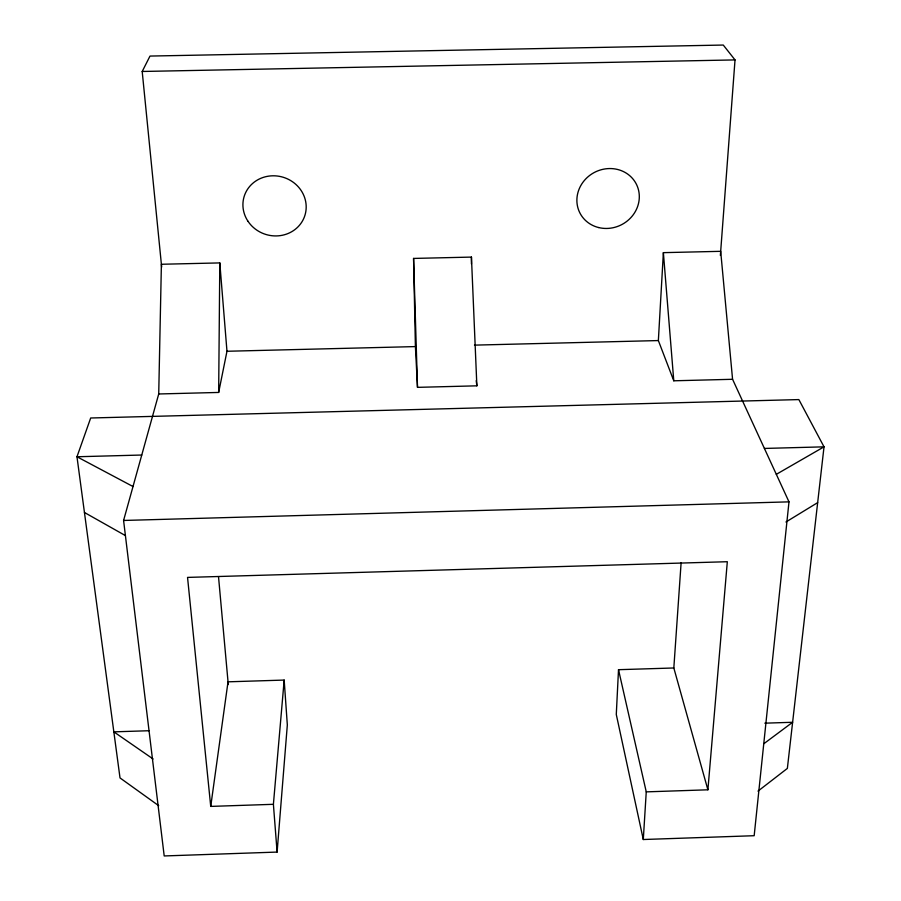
<?xml version="1.0" encoding="UTF-8"?>
<svg xmlns="http://www.w3.org/2000/svg" width="901" height="901" viewBox="0 0 901 901"><rect width="100%" height="100%" fill="white"/><g stroke="black" fill="none" stroke-linecap="round" stroke-linejoin="round"><path stroke-width="1.35" d="M158.722 393.974L218.661 392.442L219.799 262.912L161.392 264.263L158.722 393.974L123.583 520.463L164.196 855.95L277.103 852.076L287.329 724.956L284.175 680.075L228.032 681.82L210.733 806.406L273.397 804.311L284.175 680.075M618.514 669.691L646.254 791.866L707.893 789.805L673.824 667.979L618.514 669.691L616.284 714.47L643.291 839.518L754.171 835.711L788.994 501.857L732.569 379.287L720.687 251.323L663.373 252.652L658.361 340.567L673.779 380.796L732.569 379.287M643.291 839.518L646.254 791.866M673.824 667.979L681.122 562.652M720.372 255.445L735.025 59.916L723.266 45.05L150.005 56.065L142.2 71.472L161.662 267.034M707.893 789.805L727.321 561.717L187.543 577.406L210.733 806.406M218.661 392.442L226.973 351.266L219.799 262.912M757.989 791.123L787.361 768.418L824.021 446.84L798.86 399.582L90.686 417.996L76.979 456.762L120.013 777.923L158.711 805.685M763.935 743.652L792.621 722.275L764.825 723.176M785.942 522.006L817.658 502.623M776.324 474.331L824.021 446.84L764.408 448.439M148.845 730.734L113.841 731.849L153.08 758.969M123.583 520.463L788.994 501.857M141.75 455.028L76.979 456.762L133.01 486.529M226.973 351.266L415.406 346.592L417.501 387.351L476.866 385.831L471.437 257.089L413.57 258.429L415.406 346.592M474.478 345.128L658.361 340.567M142.2 71.472L735.025 59.916M84.446 512.478L125.262 535.509M476.212 380.673L476.866 385.831M218.526 576.82L228.28 684.535M663.373 252.652L673.779 380.796M273.397 804.311L277.103 852.076M413.57 258.429L417.501 387.351M471.437 257.089L471.448 263.982M248.012 221.308A31.828 29.891 17.9 0 0 302.747 220.497A31.828 29.891 17.9 0 0 272.902 175.796A31.828 29.891 17.9 0 0 248.012 221.308M598.624 227.548A31.693 29.451 -27.9 0 0 638.595 190.348A31.693 29.451 -27.9 0 0 587.08 177.621A31.693 29.451 -27.9 0 0 598.624 227.548"/></g></svg>
